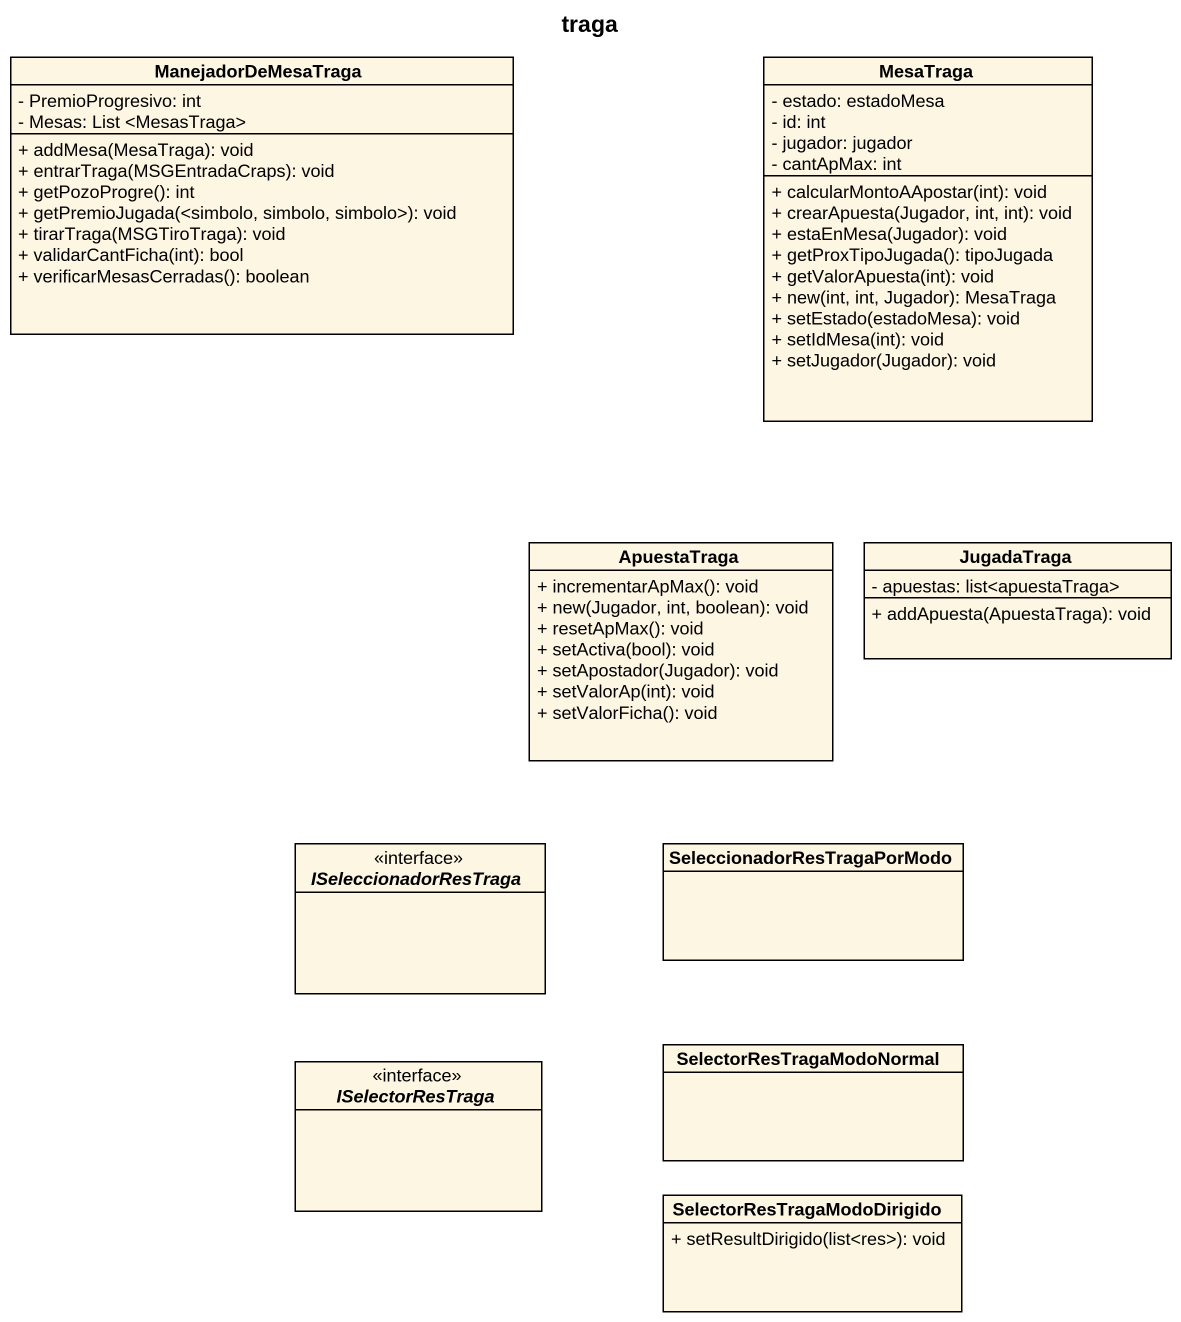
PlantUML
@startuml
title traga
hide circle
hide empty members
skinparam classAttributeIconSize 0
class ManejadorDeMesaTraga {
  - PremioProgresivo: int
  - Mesas: List <MesasTraga>
  + addMesa(MesaTraga): void
  + entrarTraga(MSGEntradaCraps): void
  + getPozoProgre(): int
  + getPremioJugada(<simbolo, simbolo, simbolo>): void
  + tirarTraga(MSGTiroTraga): void
  + validarCantFicha(int): bool
  + verificarMesasCerradas(): boolean
}
class MesaTraga {
  - estado: estadoMesa
  - id: int
  - jugador: jugador
  - cantApMax: int
  + calcularMontoAApostar(int): void
  + crearApuesta(Jugador, int, int): void
  + estaEnMesa(Jugador): void
  + getProxTipoJugada(): tipoJugada
  + getValorApuesta(int): void
  + new(int, int, Jugador): MesaTraga
  + setEstado(estadoMesa): void
  + setIdMesa(int): void
  + setJugador(Jugador): void
}
class ApuestaTraga {
  + incrementarApMax(): void
  + new(Jugador, int, boolean): void
  + resetApMax(): void
  + setActiva(bool): void
  + setApostador(Jugador): void
  + setValorAp(int): void
  + setValorFicha(): void
}
class JugadaTraga {
  - apuestas: list<apuestaTraga>
  + addApuesta(ApuestaTraga): void
}
interface ISeleccionadorResTraga <<interface>>
class SeleccionadorResTragaPorModo
interface ISelectorResTraga <<interface>>
class SelectorResTragaModoNormal
class SelectorResTragaModoDirigido {
  + setResultDirigido(list<res>): void
}
@enduml
